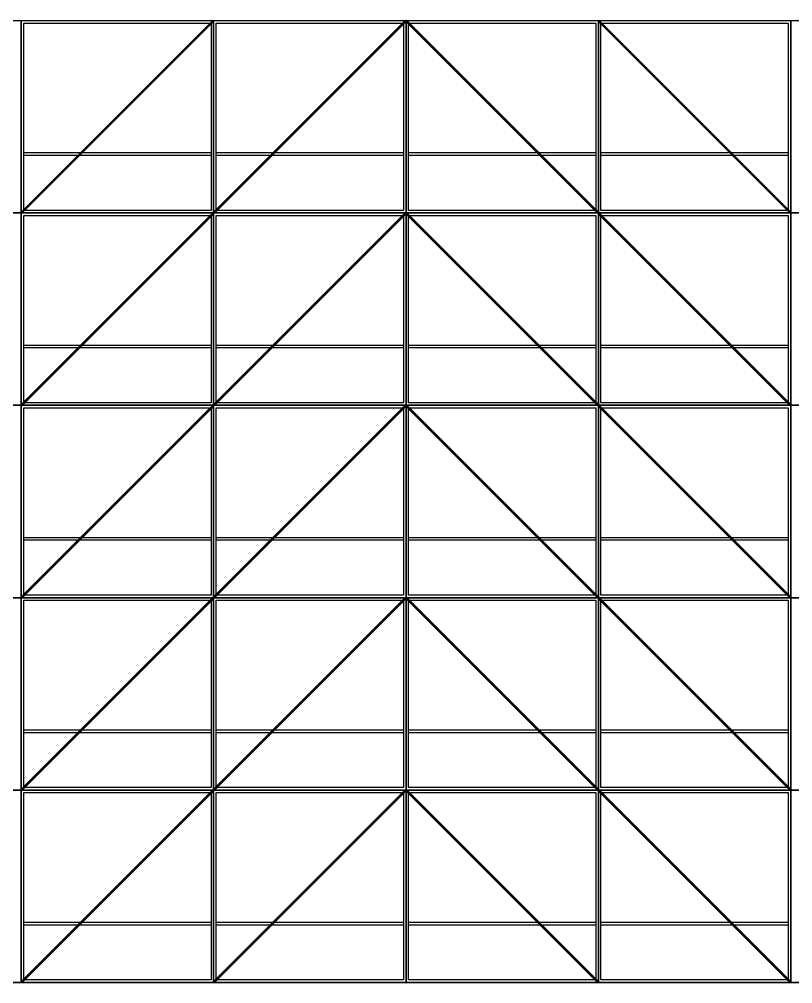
# Model space of a CAD drawing. Header units: metres. Extents: x -300 to 4827, y -95 to 2390.
# Drawn here: x 2872 to 3475, y 39 to 791 of the extents above; entities that cross this region are included whole.
import ezdxf

# ---------------------------------------------------------------- set-up
doc = ezdxf.new("R2010")
doc.units = ezdxf.units.M
for name, color, linetype in [('base_line', 7, 'CONTINUOUS'), ('diagonal_braces', 5, 'CONTINUOUS'), ('rect_polygon', 7, 'CONTINUOUS'), ('rung', 7, 'CONTINUOUS')]:
    doc.layers.add(name, color=color, linetype=linetype)

msp = doc.modelspace()

# ---------------------------------------------------------------- linework, layer by layer
at = {"layer": 'base_line'}
msp.add_line((2573.4, 40), (3773.4, 40), dxfattribs=at)
at = {"layer": 'diagonal_braces'}
for points in [[(2873.4, 640, 2, 2, 0), (3023.4, 790, 2, 2, 0)], [(2873.4, 640, 2, 2, 0), (3023.4, 790, 2, 2, 0)], [(2873.4, 640, 2, 2, 0), (3023.4, 790, 2, 2, 0)], [(2873.4, 640, 2, 2, 0), (3023.4, 790, 2, 2, 0)], [(2873.4, 640, 2, 2, 0), (3023.4, 790, 2, 2, 0)], [(2873.4, 640, 2, 2, 0), (3023.4, 790, 2, 2, 0)], [(2873.4, 640, 2, 2, 0), (3023.4, 790, 2, 2, 0)], [(3023.4, 640, 2, 2, 0), (3173.4, 790, 2, 2, 0)], [(3023.4, 640, 2, 2, 0), (3173.4, 790, 2, 2, 0)], [(3023.4, 640, 2, 2, 0), (3173.4, 790, 2, 2, 0)], [(3023.4, 640, 2, 2, 0), (3173.4, 790, 2, 2, 0)], [(3023.4, 640, 2, 2, 0), (3173.4, 790, 2, 2, 0)], [(3023.4, 640, 2, 2, 0), (3173.4, 790, 2, 2, 0)], [(3023.4, 640, 2, 2, 0), (3173.4, 790, 2, 2, 0)], [(3173.4, 790, 2, 2, 0), (3323.4, 640, 2, 2, 0)], [(3173.4, 790, 2, 2, 0), (3323.4, 640, 2, 2, 0)], [(3173.4, 790, 2, 2, 0), (3323.4, 640, 2, 2, 0)], [(3173.4, 790, 2, 2, 0), (3323.4, 640, 2, 2, 0)], [(3173.4, 790, 2, 2, 0), (3323.4, 640, 2, 2, 0)], [(3173.4, 790, 2, 2, 0), (3323.4, 640, 2, 2, 0)], [(3173.4, 790, 2, 2, 0), (3323.4, 640, 2, 2, 0)], [(3323.4, 790, 2, 2, 0), (3473.4, 640, 2, 2, 0)], [(3323.4, 790, 2, 2, 0), (3473.4, 640, 2, 2, 0)], [(3323.4, 790, 2, 2, 0), (3473.4, 640, 2, 2, 0)], [(3323.4, 790, 2, 2, 0), (3473.4, 640, 2, 2, 0)], [(3323.4, 790, 2, 2, 0), (3473.4, 640, 2, 2, 0)], [(3323.4, 790, 2, 2, 0), (3473.4, 640, 2, 2, 0)], [(3323.4, 790, 2, 2, 0), (3473.4, 640, 2, 2, 0)], [(2873.4, 490, 2, 2, 0), (3023.4, 640, 2, 2, 0)], [(2873.4, 490, 2, 2, 0), (3023.4, 640, 2, 2, 0)], [(2873.4, 490, 2, 2, 0), (3023.4, 640, 2, 2, 0)], [(2873.4, 490, 2, 2, 0), (3023.4, 640, 2, 2, 0)], [(2873.4, 490, 2, 2, 0), (3023.4, 640, 2, 2, 0)], [(2873.4, 490, 2, 2, 0), (3023.4, 640, 2, 2, 0)], [(2873.4, 490, 2, 2, 0), (3023.4, 640, 2, 2, 0)], [(3023.4, 490, 2, 2, 0), (3173.4, 640, 2, 2, 0)], [(3023.4, 490, 2, 2, 0), (3173.4, 640, 2, 2, 0)], [(3023.4, 490, 2, 2, 0), (3173.4, 640, 2, 2, 0)], [(3023.4, 490, 2, 2, 0), (3173.4, 640, 2, 2, 0)], [(3023.4, 490, 2, 2, 0), (3173.4, 640, 2, 2, 0)], [(3023.4, 490, 2, 2, 0), (3173.4, 640, 2, 2, 0)], [(3023.4, 490, 2, 2, 0), (3173.4, 640, 2, 2, 0)], [(3173.4, 640, 2, 2, 0), (3323.4, 490, 2, 2, 0)], [(3173.4, 640, 2, 2, 0), (3323.4, 490, 2, 2, 0)], [(3173.4, 640, 2, 2, 0), (3323.4, 490, 2, 2, 0)], [(3173.4, 640, 2, 2, 0), (3323.4, 490, 2, 2, 0)], [(3173.4, 640, 2, 2, 0), (3323.4, 490, 2, 2, 0)], [(3173.4, 640, 2, 2, 0), (3323.4, 490, 2, 2, 0)], [(3173.4, 640, 2, 2, 0), (3323.4, 490, 2, 2, 0)], [(3323.4, 640, 2, 2, 0), (3473.4, 490, 2, 2, 0)], [(3323.4, 640, 2, 2, 0), (3473.4, 490, 2, 2, 0)], [(3323.4, 640, 2, 2, 0), (3473.4, 490, 2, 2, 0)], [(3323.4, 640, 2, 2, 0), (3473.4, 490, 2, 2, 0)], [(3323.4, 640, 2, 2, 0), (3473.4, 490, 2, 2, 0)], [(3323.4, 640, 2, 2, 0), (3473.4, 490, 2, 2, 0)], [(3323.4, 640, 2, 2, 0), (3473.4, 490, 2, 2, 0)], [(2873.4, 340, 2, 2, 0), (3023.4, 490, 2, 2, 0)], [(2873.4, 340, 2, 2, 0), (3023.4, 490, 2, 2, 0)], [(2873.4, 340, 2, 2, 0), (3023.4, 490, 2, 2, 0)], [(2873.4, 340, 2, 2, 0), (3023.4, 490, 2, 2, 0)], [(2873.4, 340, 2, 2, 0), (3023.4, 490, 2, 2, 0)], [(2873.4, 340, 2, 2, 0), (3023.4, 490, 2, 2, 0)], [(2873.4, 340, 2, 2, 0), (3023.4, 490, 2, 2, 0)], [(3023.4, 340, 2, 2, 0), (3173.4, 490, 2, 2, 0)], [(3023.4, 340, 2, 2, 0), (3173.4, 490, 2, 2, 0)], [(3023.4, 340, 2, 2, 0), (3173.4, 490, 2, 2, 0)], [(3023.4, 340, 2, 2, 0), (3173.4, 490, 2, 2, 0)], [(3023.4, 340, 2, 2, 0), (3173.4, 490, 2, 2, 0)], [(3023.4, 340, 2, 2, 0), (3173.4, 490, 2, 2, 0)], [(3023.4, 340, 2, 2, 0), (3173.4, 490, 2, 2, 0)], [(3173.4, 490, 2, 2, 0), (3323.4, 340, 2, 2, 0)], [(3173.4, 490, 2, 2, 0), (3323.4, 340, 2, 2, 0)], [(3173.4, 490, 2, 2, 0), (3323.4, 340, 2, 2, 0)], [(3173.4, 490, 2, 2, 0), (3323.4, 340, 2, 2, 0)], [(3173.4, 490, 2, 2, 0), (3323.4, 340, 2, 2, 0)], [(3173.4, 490, 2, 2, 0), (3323.4, 340, 2, 2, 0)], [(3173.4, 490, 2, 2, 0), (3323.4, 340, 2, 2, 0)], [(3323.4, 490, 2, 2, 0), (3473.4, 340, 2, 2, 0)], [(3323.4, 490, 2, 2, 0), (3473.4, 340, 2, 2, 0)], [(3323.4, 490, 2, 2, 0), (3473.4, 340, 2, 2, 0)], [(3323.4, 490, 2, 2, 0), (3473.4, 340, 2, 2, 0)], [(3323.4, 490, 2, 2, 0), (3473.4, 340, 2, 2, 0)], [(3323.4, 490, 2, 2, 0), (3473.4, 340, 2, 2, 0)], [(3323.4, 490, 2, 2, 0), (3473.4, 340, 2, 2, 0)], [(2873.4, 190, 2, 2, 0), (3023.4, 340, 2, 2, 0)], [(2873.4, 190, 2, 2, 0), (3023.4, 340, 2, 2, 0)], [(2873.4, 190, 2, 2, 0), (3023.4, 340, 2, 2, 0)], [(2873.4, 190, 2, 2, 0), (3023.4, 340, 2, 2, 0)], [(2873.4, 190, 2, 2, 0), (3023.4, 340, 2, 2, 0)], [(2873.4, 190, 2, 2, 0), (3023.4, 340, 2, 2, 0)], [(2873.4, 190, 2, 2, 0), (3023.4, 340, 2, 2, 0)], [(3023.4, 190, 2, 2, 0), (3173.4, 340, 2, 2, 0)], [(3023.4, 190, 2, 2, 0), (3173.4, 340, 2, 2, 0)], [(3023.4, 190, 2, 2, 0), (3173.4, 340, 2, 2, 0)], [(3023.4, 190, 2, 2, 0), (3173.4, 340, 2, 2, 0)], [(3023.4, 190, 2, 2, 0), (3173.4, 340, 2, 2, 0)], [(3023.4, 190, 2, 2, 0), (3173.4, 340, 2, 2, 0)], [(3023.4, 190, 2, 2, 0), (3173.4, 340, 2, 2, 0)], [(3173.4, 340, 2, 2, 0), (3323.4, 190, 2, 2, 0)], [(3173.4, 340, 2, 2, 0), (3323.4, 190, 2, 2, 0)], [(3173.4, 340, 2, 2, 0), (3323.4, 190, 2, 2, 0)], [(3173.4, 340, 2, 2, 0), (3323.4, 190, 2, 2, 0)], [(3173.4, 340, 2, 2, 0), (3323.4, 190, 2, 2, 0)], [(3173.4, 340, 2, 2, 0), (3323.4, 190, 2, 2, 0)], [(3173.4, 340, 2, 2, 0), (3323.4, 190, 2, 2, 0)], [(3323.4, 340, 2, 2, 0), (3473.4, 190, 2, 2, 0)], [(3323.4, 340, 2, 2, 0), (3473.4, 190, 2, 2, 0)], [(3323.4, 340, 2, 2, 0), (3473.4, 190, 2, 2, 0)], [(3323.4, 340, 2, 2, 0), (3473.4, 190, 2, 2, 0)], [(3323.4, 340, 2, 2, 0), (3473.4, 190, 2, 2, 0)], [(3323.4, 340, 2, 2, 0), (3473.4, 190, 2, 2, 0)], [(3323.4, 340, 2, 2, 0), (3473.4, 190, 2, 2, 0)], [(2873.4, 40, 2, 2, 0), (3023.4, 190, 2, 2, 0)], [(2873.4, 40, 2, 2, 0), (3023.4, 190, 2, 2, 0)], [(2873.4, 40, 2, 2, 0), (3023.4, 190, 2, 2, 0)], [(2873.4, 40, 2, 2, 0), (3023.4, 190, 2, 2, 0)], [(2873.4, 40, 2, 2, 0), (3023.4, 190, 2, 2, 0)], [(2873.4, 40, 2, 2, 0), (3023.4, 190, 2, 2, 0)], [(2873.4, 40, 2, 2, 0), (3023.4, 190, 2, 2, 0)], [(3023.4, 40, 2, 2, 0), (3173.4, 190, 2, 2, 0)], [(3023.4, 40, 2, 2, 0), (3173.4, 190, 2, 2, 0)], [(3023.4, 40, 2, 2, 0), (3173.4, 190, 2, 2, 0)], [(3023.4, 40, 2, 2, 0), (3173.4, 190, 2, 2, 0)], [(3023.4, 40, 2, 2, 0), (3173.4, 190, 2, 2, 0)], [(3023.4, 40, 2, 2, 0), (3173.4, 190, 2, 2, 0)], [(3023.4, 40, 2, 2, 0), (3173.4, 190, 2, 2, 0)], [(3173.4, 190, 2, 2, 0), (3323.4, 40, 2, 2, 0)], [(3173.4, 190, 2, 2, 0), (3323.4, 40, 2, 2, 0)], [(3173.4, 190, 2, 2, 0), (3323.4, 40, 2, 2, 0)], [(3173.4, 190, 2, 2, 0), (3323.4, 40, 2, 2, 0)], [(3173.4, 190, 2, 2, 0), (3323.4, 40, 2, 2, 0)], [(3173.4, 190, 2, 2, 0), (3323.4, 40, 2, 2, 0)], [(3173.4, 190, 2, 2, 0), (3323.4, 40, 2, 2, 0)], [(3323.4, 190, 2, 2, 0), (3473.4, 40, 2, 2, 0)], [(3323.4, 190, 2, 2, 0), (3473.4, 40, 2, 2, 0)], [(3323.4, 190, 2, 2, 0), (3473.4, 40, 2, 2, 0)], [(3323.4, 190, 2, 2, 0), (3473.4, 40, 2, 2, 0)], [(3323.4, 190, 2, 2, 0), (3473.4, 40, 2, 2, 0)], [(3323.4, 190, 2, 2, 0), (3473.4, 40, 2, 2, 0)], [(3323.4, 190, 2, 2, 0), (3473.4, 40, 2, 2, 0)]]:
    msp.add_lwpolyline(points, format="xyseb", dxfattribs=at)
at = {"layer": 'rect_polygon'}
for points in [[(2723.4, 640), (2723.4, 790), (2873.4, 790), (2873.4, 640)], [(2723.4, 640), (2723.4, 790), (2873.4, 790), (2873.4, 640)], [(2723.4, 640), (2723.4, 790), (2873.4, 790), (2873.4, 640)], [(2723.4, 640), (2723.4, 790), (2873.4, 790), (2873.4, 640)], [(2723.4, 640), (2723.4, 790), (2873.4, 790), (2873.4, 640)], [(2723.4, 640), (2723.4, 790), (2873.4, 790), (2873.4, 640)], [(2723.4, 640), (2723.4, 790), (2873.4, 790), (2873.4, 640)], [(2873.4, 640), (2873.4, 790), (3023.4, 790), (3023.4, 640)], [(2873.4, 640), (2873.4, 790), (3023.4, 790), (3023.4, 640)], [(2873.4, 640), (2873.4, 790), (3023.4, 790), (3023.4, 640)], [(2873.4, 640), (2873.4, 790), (3023.4, 790), (3023.4, 640)], [(2873.4, 640), (2873.4, 790), (3023.4, 790), (3023.4, 640)], [(2873.4, 640), (2873.4, 790), (3023.4, 790), (3023.4, 640)], [(2873.4, 640), (2873.4, 790), (3023.4, 790), (3023.4, 640)], [(3023.4, 640), (3023.4, 790), (3173.4, 790), (3173.4, 640)], [(3023.4, 640), (3023.4, 790), (3173.4, 790), (3173.4, 640)], [(3023.4, 640), (3023.4, 790), (3173.4, 790), (3173.4, 640)], [(3023.4, 640), (3023.4, 790), (3173.4, 790), (3173.4, 640)], [(3023.4, 640), (3023.4, 790), (3173.4, 790), (3173.4, 640)], [(3023.4, 640), (3023.4, 790), (3173.4, 790), (3173.4, 640)], [(3023.4, 640), (3023.4, 790), (3173.4, 790), (3173.4, 640)], [(3173.4, 640), (3173.4, 790), (3323.4, 790), (3323.4, 640)], [(3173.4, 640), (3173.4, 790), (3323.4, 790), (3323.4, 640)], [(3173.4, 640), (3173.4, 790), (3323.4, 790), (3323.4, 640)], [(3173.4, 640), (3173.4, 790), (3323.4, 790), (3323.4, 640)], [(3173.4, 640), (3173.4, 790), (3323.4, 790), (3323.4, 640)], [(3173.4, 640), (3173.4, 790), (3323.4, 790), (3323.4, 640)], [(3173.4, 640), (3173.4, 790), (3323.4, 790), (3323.4, 640)], [(3323.4, 640), (3323.4, 790), (3473.4, 790), (3473.4, 640)], [(3323.4, 640), (3323.4, 790), (3473.4, 790), (3473.4, 640)], [(3323.4, 640), (3323.4, 790), (3473.4, 790), (3473.4, 640)], [(3323.4, 640), (3323.4, 790), (3473.4, 790), (3473.4, 640)], [(3323.4, 640), (3323.4, 790), (3473.4, 790), (3473.4, 640)], [(3323.4, 640), (3323.4, 790), (3473.4, 790), (3473.4, 640)], [(3323.4, 640), (3323.4, 790), (3473.4, 790), (3473.4, 640)], [(3473.4, 640), (3473.4, 790), (3623.4, 790), (3623.4, 640)], [(3473.4, 640), (3473.4, 790), (3623.4, 790), (3623.4, 640)], [(3473.4, 640), (3473.4, 790), (3623.4, 790), (3623.4, 640)], [(3473.4, 640), (3473.4, 790), (3623.4, 790), (3623.4, 640)], [(3473.4, 640), (3473.4, 790), (3623.4, 790), (3623.4, 640)], [(3473.4, 640), (3473.4, 790), (3623.4, 790), (3623.4, 640)], [(3473.4, 640), (3473.4, 790), (3623.4, 790), (3623.4, 640)], [(2875.4, 642), (2875.4, 788), (3021.4, 788), (3021.4, 642)], [(2875.4, 642), (2875.4, 788), (3021.4, 788), (3021.4, 642)], [(2875.4, 642), (2875.4, 788), (3021.4, 788), (3021.4, 642)], [(2875.4, 642), (2875.4, 788), (3021.4, 788), (3021.4, 642)], [(2875.4, 642), (2875.4, 788), (3021.4, 788), (3021.4, 642)], [(2875.4, 642), (2875.4, 788), (3021.4, 788), (3021.4, 642)], [(2875.4, 642), (2875.4, 788), (3021.4, 788), (3021.4, 642)], [(3025.4, 642), (3025.4, 788), (3171.4, 788), (3171.4, 642)], [(3025.4, 642), (3025.4, 788), (3171.4, 788), (3171.4, 642)], [(3025.4, 642), (3025.4, 788), (3171.4, 788), (3171.4, 642)], [(3025.4, 642), (3025.4, 788), (3171.4, 788), (3171.4, 642)], [(3025.4, 642), (3025.4, 788), (3171.4, 788), (3171.4, 642)], [(3025.4, 642), (3025.4, 788), (3171.4, 788), (3171.4, 642)], [(3025.4, 642), (3025.4, 788), (3171.4, 788), (3171.4, 642)], [(3175.4, 642), (3175.4, 788), (3321.4, 788), (3321.4, 642)], [(3175.4, 642), (3175.4, 788), (3321.4, 788), (3321.4, 642)], [(3175.4, 642), (3175.4, 788), (3321.4, 788), (3321.4, 642)], [(3175.4, 642), (3175.4, 788), (3321.4, 788), (3321.4, 642)], [(3175.4, 642), (3175.4, 788), (3321.4, 788), (3321.4, 642)], [(3175.4, 642), (3175.4, 788), (3321.4, 788), (3321.4, 642)], [(3175.4, 642), (3175.4, 788), (3321.4, 788), (3321.4, 642)], [(3325.4, 642), (3325.4, 788), (3471.4, 788), (3471.4, 642)], [(3325.4, 642), (3325.4, 788), (3471.4, 788), (3471.4, 642)], [(3325.4, 642), (3325.4, 788), (3471.4, 788), (3471.4, 642)], [(3325.4, 642), (3325.4, 788), (3471.4, 788), (3471.4, 642)], [(3325.4, 642), (3325.4, 788), (3471.4, 788), (3471.4, 642)], [(3325.4, 642), (3325.4, 788), (3471.4, 788), (3471.4, 642)], [(3325.4, 642), (3325.4, 788), (3471.4, 788), (3471.4, 642)], [(2723.4, 490), (2723.4, 640), (2873.4, 640), (2873.4, 490)], [(2723.4, 490), (2723.4, 640), (2873.4, 640), (2873.4, 490)], [(2723.4, 490), (2723.4, 640), (2873.4, 640), (2873.4, 490)], [(2723.4, 490), (2723.4, 640), (2873.4, 640), (2873.4, 490)], [(2723.4, 490), (2723.4, 640), (2873.4, 640), (2873.4, 490)], [(2723.4, 490), (2723.4, 640), (2873.4, 640), (2873.4, 490)], [(2723.4, 490), (2723.4, 640), (2873.4, 640), (2873.4, 490)], [(2873.4, 490), (2873.4, 640), (3023.4, 640), (3023.4, 490)], [(2873.4, 490), (2873.4, 640), (3023.4, 640), (3023.4, 490)], [(2873.4, 490), (2873.4, 640), (3023.4, 640), (3023.4, 490)], [(2873.4, 490), (2873.4, 640), (3023.4, 640), (3023.4, 490)], [(2873.4, 490), (2873.4, 640), (3023.4, 640), (3023.4, 490)], [(2873.4, 490), (2873.4, 640), (3023.4, 640), (3023.4, 490)], [(2873.4, 490), (2873.4, 640), (3023.4, 640), (3023.4, 490)], [(3023.4, 490), (3023.4, 640), (3173.4, 640), (3173.4, 490)], [(3023.4, 490), (3023.4, 640), (3173.4, 640), (3173.4, 490)], [(3023.4, 490), (3023.4, 640), (3173.4, 640), (3173.4, 490)], [(3023.4, 490), (3023.4, 640), (3173.4, 640), (3173.4, 490)], [(3023.4, 490), (3023.4, 640), (3173.4, 640), (3173.4, 490)], [(3023.4, 490), (3023.4, 640), (3173.4, 640), (3173.4, 490)], [(3023.4, 490), (3023.4, 640), (3173.4, 640), (3173.4, 490)], [(3173.4, 490), (3173.4, 640), (3323.4, 640), (3323.4, 490)], [(3173.4, 490), (3173.4, 640), (3323.4, 640), (3323.4, 490)], [(3173.4, 490), (3173.4, 640), (3323.4, 640), (3323.4, 490)], [(3173.4, 490), (3173.4, 640), (3323.4, 640), (3323.4, 490)], [(3173.4, 490), (3173.4, 640), (3323.4, 640), (3323.4, 490)], [(3173.4, 490), (3173.4, 640), (3323.4, 640), (3323.4, 490)], [(3173.4, 490), (3173.4, 640), (3323.4, 640), (3323.4, 490)], [(3323.4, 490), (3323.4, 640), (3473.4, 640), (3473.4, 490)], [(3323.4, 490), (3323.4, 640), (3473.4, 640), (3473.4, 490)], [(3323.4, 490), (3323.4, 640), (3473.4, 640), (3473.4, 490)], [(3323.4, 490), (3323.4, 640), (3473.4, 640), (3473.4, 490)], [(3323.4, 490), (3323.4, 640), (3473.4, 640), (3473.4, 490)], [(3323.4, 490), (3323.4, 640), (3473.4, 640), (3473.4, 490)], [(3323.4, 490), (3323.4, 640), (3473.4, 640), (3473.4, 490)], [(3473.4, 490), (3473.4, 640), (3623.4, 640), (3623.4, 490)], [(3473.4, 490), (3473.4, 640), (3623.4, 640), (3623.4, 490)], [(3473.4, 490), (3473.4, 640), (3623.4, 640), (3623.4, 490)], [(3473.4, 490), (3473.4, 640), (3623.4, 640), (3623.4, 490)], [(3473.4, 490), (3473.4, 640), (3623.4, 640), (3623.4, 490)], [(3473.4, 490), (3473.4, 640), (3623.4, 640), (3623.4, 490)], [(3473.4, 490), (3473.4, 640), (3623.4, 640), (3623.4, 490)], [(2875.4, 492), (2875.4, 638), (3021.4, 638), (3021.4, 492)], [(2875.4, 492), (2875.4, 638), (3021.4, 638), (3021.4, 492)], [(2875.4, 492), (2875.4, 638), (3021.4, 638), (3021.4, 492)], [(2875.4, 492), (2875.4, 638), (3021.4, 638), (3021.4, 492)], [(2875.4, 492), (2875.4, 638), (3021.4, 638), (3021.4, 492)], [(2875.4, 492), (2875.4, 638), (3021.4, 638), (3021.4, 492)], [(2875.4, 492), (2875.4, 638), (3021.4, 638), (3021.4, 492)], [(3025.4, 492), (3025.4, 638), (3171.4, 638), (3171.4, 492)], [(3025.4, 492), (3025.4, 638), (3171.4, 638), (3171.4, 492)], [(3025.4, 492), (3025.4, 638), (3171.4, 638), (3171.4, 492)], [(3025.4, 492), (3025.4, 638), (3171.4, 638), (3171.4, 492)], [(3025.4, 492), (3025.4, 638), (3171.4, 638), (3171.4, 492)], [(3025.4, 492), (3025.4, 638), (3171.4, 638), (3171.4, 492)], [(3025.4, 492), (3025.4, 638), (3171.4, 638), (3171.4, 492)], [(3175.4, 492), (3175.4, 638), (3321.4, 638), (3321.4, 492)], [(3175.4, 492), (3175.4, 638), (3321.4, 638), (3321.4, 492)], [(3175.4, 492), (3175.4, 638), (3321.4, 638), (3321.4, 492)], [(3175.4, 492), (3175.4, 638), (3321.4, 638), (3321.4, 492)], [(3175.4, 492), (3175.4, 638), (3321.4, 638), (3321.4, 492)], [(3175.4, 492), (3175.4, 638), (3321.4, 638), (3321.4, 492)], [(3175.4, 492), (3175.4, 638), (3321.4, 638), (3321.4, 492)], [(3325.4, 492), (3325.4, 638), (3471.4, 638), (3471.4, 492)], [(3325.4, 492), (3325.4, 638), (3471.4, 638), (3471.4, 492)], [(3325.4, 492), (3325.4, 638), (3471.4, 638), (3471.4, 492)], [(3325.4, 492), (3325.4, 638), (3471.4, 638), (3471.4, 492)], [(3325.4, 492), (3325.4, 638), (3471.4, 638), (3471.4, 492)], [(3325.4, 492), (3325.4, 638), (3471.4, 638), (3471.4, 492)], [(3325.4, 492), (3325.4, 638), (3471.4, 638), (3471.4, 492)], [(2723.4, 340), (2723.4, 490), (2873.4, 490), (2873.4, 340)], [(2723.4, 340), (2723.4, 490), (2873.4, 490), (2873.4, 340)], [(2723.4, 340), (2723.4, 490), (2873.4, 490), (2873.4, 340)], [(2723.4, 340), (2723.4, 490), (2873.4, 490), (2873.4, 340)], [(2723.4, 340), (2723.4, 490), (2873.4, 490), (2873.4, 340)], [(2723.4, 340), (2723.4, 490), (2873.4, 490), (2873.4, 340)], [(2723.4, 340), (2723.4, 490), (2873.4, 490), (2873.4, 340)], [(2873.4, 340), (2873.4, 490), (3023.4, 490), (3023.4, 340)], [(2873.4, 340), (2873.4, 490), (3023.4, 490), (3023.4, 340)], [(2873.4, 340), (2873.4, 490), (3023.4, 490), (3023.4, 340)], [(2873.4, 340), (2873.4, 490), (3023.4, 490), (3023.4, 340)], [(2873.4, 340), (2873.4, 490), (3023.4, 490), (3023.4, 340)], [(2873.4, 340), (2873.4, 490), (3023.4, 490), (3023.4, 340)], [(2873.4, 340), (2873.4, 490), (3023.4, 490), (3023.4, 340)], [(3023.4, 340), (3023.4, 490), (3173.4, 490), (3173.4, 340)], [(3023.4, 340), (3023.4, 490), (3173.4, 490), (3173.4, 340)], [(3023.4, 340), (3023.4, 490), (3173.4, 490), (3173.4, 340)], [(3023.4, 340), (3023.4, 490), (3173.4, 490), (3173.4, 340)], [(3023.4, 340), (3023.4, 490), (3173.4, 490), (3173.4, 340)], [(3023.4, 340), (3023.4, 490), (3173.4, 490), (3173.4, 340)], [(3023.4, 340), (3023.4, 490), (3173.4, 490), (3173.4, 340)], [(3173.4, 340), (3173.4, 490), (3323.4, 490), (3323.4, 340)], [(3173.4, 340), (3173.4, 490), (3323.4, 490), (3323.4, 340)], [(3173.4, 340), (3173.4, 490), (3323.4, 490), (3323.4, 340)], [(3173.4, 340), (3173.4, 490), (3323.4, 490), (3323.4, 340)], [(3173.4, 340), (3173.4, 490), (3323.4, 490), (3323.4, 340)], [(3173.4, 340), (3173.4, 490), (3323.4, 490), (3323.4, 340)], [(3173.4, 340), (3173.4, 490), (3323.4, 490), (3323.4, 340)], [(3323.4, 340), (3323.4, 490), (3473.4, 490), (3473.4, 340)], [(3323.4, 340), (3323.4, 490), (3473.4, 490), (3473.4, 340)], [(3323.4, 340), (3323.4, 490), (3473.4, 490), (3473.4, 340)], [(3323.4, 340), (3323.4, 490), (3473.4, 490), (3473.4, 340)], [(3323.4, 340), (3323.4, 490), (3473.4, 490), (3473.4, 340)], [(3323.4, 340), (3323.4, 490), (3473.4, 490), (3473.4, 340)], [(3323.4, 340), (3323.4, 490), (3473.4, 490), (3473.4, 340)], [(3473.4, 340), (3473.4, 490), (3623.4, 490), (3623.4, 340)], [(3473.4, 340), (3473.4, 490), (3623.4, 490), (3623.4, 340)], [(3473.4, 340), (3473.4, 490), (3623.4, 490), (3623.4, 340)], [(3473.4, 340), (3473.4, 490), (3623.4, 490), (3623.4, 340)], [(3473.4, 340), (3473.4, 490), (3623.4, 490), (3623.4, 340)], [(3473.4, 340), (3473.4, 490), (3623.4, 490), (3623.4, 340)], [(3473.4, 340), (3473.4, 490), (3623.4, 490), (3623.4, 340)], [(2875.4, 342), (2875.4, 488), (3021.4, 488), (3021.4, 342)], [(2875.4, 342), (2875.4, 488), (3021.4, 488), (3021.4, 342)], [(2875.4, 342), (2875.4, 488), (3021.4, 488), (3021.4, 342)], [(2875.4, 342), (2875.4, 488), (3021.4, 488), (3021.4, 342)], [(2875.4, 342), (2875.4, 488), (3021.4, 488), (3021.4, 342)], [(2875.4, 342), (2875.4, 488), (3021.4, 488), (3021.4, 342)], [(2875.4, 342), (2875.4, 488), (3021.4, 488), (3021.4, 342)], [(3025.4, 342), (3025.4, 488), (3171.4, 488), (3171.4, 342)], [(3025.4, 342), (3025.4, 488), (3171.4, 488), (3171.4, 342)], [(3025.4, 342), (3025.4, 488), (3171.4, 488), (3171.4, 342)], [(3025.4, 342), (3025.4, 488), (3171.4, 488), (3171.4, 342)], [(3025.4, 342), (3025.4, 488), (3171.4, 488), (3171.4, 342)], [(3025.4, 342), (3025.4, 488), (3171.4, 488), (3171.4, 342)], [(3025.4, 342), (3025.4, 488), (3171.4, 488), (3171.4, 342)], [(3175.4, 342), (3175.4, 488), (3321.4, 488), (3321.4, 342)], [(3175.4, 342), (3175.4, 488), (3321.4, 488), (3321.4, 342)], [(3175.4, 342), (3175.4, 488), (3321.4, 488), (3321.4, 342)], [(3175.4, 342), (3175.4, 488), (3321.4, 488), (3321.4, 342)], [(3175.4, 342), (3175.4, 488), (3321.4, 488), (3321.4, 342)], [(3175.4, 342), (3175.4, 488), (3321.4, 488), (3321.4, 342)], [(3175.4, 342), (3175.4, 488), (3321.4, 488), (3321.4, 342)], [(3325.4, 342), (3325.4, 488), (3471.4, 488), (3471.4, 342)], [(3325.4, 342), (3325.4, 488), (3471.4, 488), (3471.4, 342)], [(3325.4, 342), (3325.4, 488), (3471.4, 488), (3471.4, 342)], [(3325.4, 342), (3325.4, 488), (3471.4, 488), (3471.4, 342)], [(3325.4, 342), (3325.4, 488), (3471.4, 488), (3471.4, 342)], [(3325.4, 342), (3325.4, 488), (3471.4, 488), (3471.4, 342)], [(3325.4, 342), (3325.4, 488), (3471.4, 488), (3471.4, 342)], [(2723.4, 190), (2723.4, 340), (2873.4, 340), (2873.4, 190)], [(2723.4, 190), (2723.4, 340), (2873.4, 340), (2873.4, 190)], [(2723.4, 190), (2723.4, 340), (2873.4, 340), (2873.4, 190)], [(2723.4, 190), (2723.4, 340), (2873.4, 340), (2873.4, 190)], [(2723.4, 190), (2723.4, 340), (2873.4, 340), (2873.4, 190)], [(2723.4, 190), (2723.4, 340), (2873.4, 340), (2873.4, 190)], [(2723.4, 190), (2723.4, 340), (2873.4, 340), (2873.4, 190)], [(2873.4, 190), (2873.4, 340), (3023.4, 340), (3023.4, 190)], [(2873.4, 190), (2873.4, 340), (3023.4, 340), (3023.4, 190)], [(2873.4, 190), (2873.4, 340), (3023.4, 340), (3023.4, 190)], [(2873.4, 190), (2873.4, 340), (3023.4, 340), (3023.4, 190)], [(2873.4, 190), (2873.4, 340), (3023.4, 340), (3023.4, 190)], [(2873.4, 190), (2873.4, 340), (3023.4, 340), (3023.4, 190)], [(2873.4, 190), (2873.4, 340), (3023.4, 340), (3023.4, 190)], [(3023.4, 190), (3023.4, 340), (3173.4, 340), (3173.4, 190)], [(3023.4, 190), (3023.4, 340), (3173.4, 340), (3173.4, 190)], [(3023.4, 190), (3023.4, 340), (3173.4, 340), (3173.4, 190)], [(3023.4, 190), (3023.4, 340), (3173.4, 340), (3173.4, 190)], [(3023.4, 190), (3023.4, 340), (3173.4, 340), (3173.4, 190)], [(3023.4, 190), (3023.4, 340), (3173.4, 340), (3173.4, 190)], [(3023.4, 190), (3023.4, 340), (3173.4, 340), (3173.4, 190)], [(3173.4, 190), (3173.4, 340), (3323.4, 340), (3323.4, 190)], [(3173.4, 190), (3173.4, 340), (3323.4, 340), (3323.4, 190)], [(3173.4, 190), (3173.4, 340), (3323.4, 340), (3323.4, 190)], [(3173.4, 190), (3173.4, 340), (3323.4, 340), (3323.4, 190)], [(3173.4, 190), (3173.4, 340), (3323.4, 340), (3323.4, 190)], [(3173.4, 190), (3173.4, 340), (3323.4, 340), (3323.4, 190)], [(3173.4, 190), (3173.4, 340), (3323.4, 340), (3323.4, 190)], [(3323.4, 190), (3323.4, 340), (3473.4, 340), (3473.4, 190)], [(3323.4, 190), (3323.4, 340), (3473.4, 340), (3473.4, 190)], [(3323.4, 190), (3323.4, 340), (3473.4, 340), (3473.4, 190)], [(3323.4, 190), (3323.4, 340), (3473.4, 340), (3473.4, 190)], [(3323.4, 190), (3323.4, 340), (3473.4, 340), (3473.4, 190)], [(3323.4, 190), (3323.4, 340), (3473.4, 340), (3473.4, 190)], [(3323.4, 190), (3323.4, 340), (3473.4, 340), (3473.4, 190)], [(3473.4, 190), (3473.4, 340), (3623.4, 340), (3623.4, 190)], [(3473.4, 190), (3473.4, 340), (3623.4, 340), (3623.4, 190)], [(3473.4, 190), (3473.4, 340), (3623.4, 340), (3623.4, 190)], [(3473.4, 190), (3473.4, 340), (3623.4, 340), (3623.4, 190)], [(3473.4, 190), (3473.4, 340), (3623.4, 340), (3623.4, 190)], [(3473.4, 190), (3473.4, 340), (3623.4, 340), (3623.4, 190)], [(3473.4, 190), (3473.4, 340), (3623.4, 340), (3623.4, 190)], [(2875.4, 192), (2875.4, 338), (3021.4, 338), (3021.4, 192)], [(2875.4, 192), (2875.4, 338), (3021.4, 338), (3021.4, 192)], [(2875.4, 192), (2875.4, 338), (3021.4, 338), (3021.4, 192)], [(2875.4, 192), (2875.4, 338), (3021.4, 338), (3021.4, 192)], [(2875.4, 192), (2875.4, 338), (3021.4, 338), (3021.4, 192)], [(2875.4, 192), (2875.4, 338), (3021.4, 338), (3021.4, 192)], [(2875.4, 192), (2875.4, 338), (3021.4, 338), (3021.4, 192)], [(3025.4, 192), (3025.4, 338), (3171.4, 338), (3171.4, 192)], [(3025.4, 192), (3025.4, 338), (3171.4, 338), (3171.4, 192)], [(3025.4, 192), (3025.4, 338), (3171.4, 338), (3171.4, 192)], [(3025.4, 192), (3025.4, 338), (3171.4, 338), (3171.4, 192)], [(3025.4, 192), (3025.4, 338), (3171.4, 338), (3171.4, 192)], [(3025.4, 192), (3025.4, 338), (3171.4, 338), (3171.4, 192)], [(3025.4, 192), (3025.4, 338), (3171.4, 338), (3171.4, 192)], [(3175.4, 192), (3175.4, 338), (3321.4, 338), (3321.4, 192)], [(3175.4, 192), (3175.4, 338), (3321.4, 338), (3321.4, 192)], [(3175.4, 192), (3175.4, 338), (3321.4, 338), (3321.4, 192)], [(3175.4, 192), (3175.4, 338), (3321.4, 338), (3321.4, 192)], [(3175.4, 192), (3175.4, 338), (3321.4, 338), (3321.4, 192)], [(3175.4, 192), (3175.4, 338), (3321.4, 338), (3321.4, 192)], [(3175.4, 192), (3175.4, 338), (3321.4, 338), (3321.4, 192)], [(3325.4, 192), (3325.4, 338), (3471.4, 338), (3471.4, 192)], [(3325.4, 192), (3325.4, 338), (3471.4, 338), (3471.4, 192)], [(3325.4, 192), (3325.4, 338), (3471.4, 338), (3471.4, 192)], [(3325.4, 192), (3325.4, 338), (3471.4, 338), (3471.4, 192)], [(3325.4, 192), (3325.4, 338), (3471.4, 338), (3471.4, 192)], [(3325.4, 192), (3325.4, 338), (3471.4, 338), (3471.4, 192)], [(3325.4, 192), (3325.4, 338), (3471.4, 338), (3471.4, 192)], [(2723.4, 40), (2723.4, 190), (2873.4, 190), (2873.4, 40)], [(2723.4, 40), (2723.4, 190), (2873.4, 190), (2873.4, 40)], [(2723.4, 40), (2723.4, 190), (2873.4, 190), (2873.4, 40)], [(2723.4, 40), (2723.4, 190), (2873.4, 190), (2873.4, 40)], [(2723.4, 40), (2723.4, 190), (2873.4, 190), (2873.4, 40)], [(2723.4, 40), (2723.4, 190), (2873.4, 190), (2873.4, 40)], [(2723.4, 40), (2723.4, 190), (2873.4, 190), (2873.4, 40)], [(2873.4, 40), (2873.4, 190), (3023.4, 190), (3023.4, 40)], [(2873.4, 40), (2873.4, 190), (3023.4, 190), (3023.4, 40)], [(2873.4, 40), (2873.4, 190), (3023.4, 190), (3023.4, 40)], [(2873.4, 40), (2873.4, 190), (3023.4, 190), (3023.4, 40)], [(2873.4, 40), (2873.4, 190), (3023.4, 190), (3023.4, 40)], [(2873.4, 40), (2873.4, 190), (3023.4, 190), (3023.4, 40)], [(2873.4, 40), (2873.4, 190), (3023.4, 190), (3023.4, 40)], [(2875.4, 42), (2875.4, 188), (3021.4, 188), (3021.4, 42)], [(2875.4, 42), (2875.4, 188), (3021.4, 188), (3021.4, 42)], [(2875.4, 42), (2875.4, 188), (3021.4, 188), (3021.4, 42)], [(2875.4, 42), (2875.4, 188), (3021.4, 188), (3021.4, 42)], [(2875.4, 42), (2875.4, 188), (3021.4, 188), (3021.4, 42)], [(2875.4, 42), (2875.4, 188), (3021.4, 188), (3021.4, 42)], [(2875.4, 42), (2875.4, 188), (3021.4, 188), (3021.4, 42)], [(3023.4, 40), (3023.4, 190), (3173.4, 190), (3173.4, 40)], [(3023.4, 40), (3023.4, 190), (3173.4, 190), (3173.4, 40)], [(3023.4, 40), (3023.4, 190), (3173.4, 190), (3173.4, 40)], [(3023.4, 40), (3023.4, 190), (3173.4, 190), (3173.4, 40)], [(3023.4, 40), (3023.4, 190), (3173.4, 190), (3173.4, 40)], [(3023.4, 40), (3023.4, 190), (3173.4, 190), (3173.4, 40)], [(3023.4, 40), (3023.4, 190), (3173.4, 190), (3173.4, 40)], [(3025.4, 42), (3025.4, 188), (3171.4, 188), (3171.4, 42)], [(3025.4, 42), (3025.4, 188), (3171.4, 188), (3171.4, 42)], [(3025.4, 42), (3025.4, 188), (3171.4, 188), (3171.4, 42)], [(3025.4, 42), (3025.4, 188), (3171.4, 188), (3171.4, 42)], [(3025.4, 42), (3025.4, 188), (3171.4, 188), (3171.4, 42)], [(3025.4, 42), (3025.4, 188), (3171.4, 188), (3171.4, 42)], [(3025.4, 42), (3025.4, 188), (3171.4, 188), (3171.4, 42)], [(3173.4, 40), (3173.4, 190), (3323.4, 190), (3323.4, 40)], [(3173.4, 40), (3173.4, 190), (3323.4, 190), (3323.4, 40)], [(3173.4, 40), (3173.4, 190), (3323.4, 190), (3323.4, 40)], [(3173.4, 40), (3173.4, 190), (3323.4, 190), (3323.4, 40)], [(3173.4, 40), (3173.4, 190), (3323.4, 190), (3323.4, 40)], [(3173.4, 40), (3173.4, 190), (3323.4, 190), (3323.4, 40)], [(3173.4, 40), (3173.4, 190), (3323.4, 190), (3323.4, 40)], [(3175.4, 42), (3175.4, 188), (3321.4, 188), (3321.4, 42)], [(3175.4, 42), (3175.4, 188), (3321.4, 188), (3321.4, 42)], [(3175.4, 42), (3175.4, 188), (3321.4, 188), (3321.4, 42)], [(3175.4, 42), (3175.4, 188), (3321.4, 188), (3321.4, 42)], [(3175.4, 42), (3175.4, 188), (3321.4, 188), (3321.4, 42)], [(3175.4, 42), (3175.4, 188), (3321.4, 188), (3321.4, 42)], [(3175.4, 42), (3175.4, 188), (3321.4, 188), (3321.4, 42)], [(3323.4, 40), (3323.4, 190), (3473.4, 190), (3473.4, 40)], [(3323.4, 40), (3323.4, 190), (3473.4, 190), (3473.4, 40)], [(3323.4, 40), (3323.4, 190), (3473.4, 190), (3473.4, 40)], [(3323.4, 40), (3323.4, 190), (3473.4, 190), (3473.4, 40)], [(3323.4, 40), (3323.4, 190), (3473.4, 190), (3473.4, 40)], [(3323.4, 40), (3323.4, 190), (3473.4, 190), (3473.4, 40)], [(3323.4, 40), (3323.4, 190), (3473.4, 190), (3473.4, 40)], [(3325.4, 42), (3325.4, 188), (3471.4, 188), (3471.4, 42)], [(3325.4, 42), (3325.4, 188), (3471.4, 188), (3471.4, 42)], [(3325.4, 42), (3325.4, 188), (3471.4, 188), (3471.4, 42)], [(3325.4, 42), (3325.4, 188), (3471.4, 188), (3471.4, 42)], [(3325.4, 42), (3325.4, 188), (3471.4, 188), (3471.4, 42)], [(3325.4, 42), (3325.4, 188), (3471.4, 188), (3471.4, 42)], [(3325.4, 42), (3325.4, 188), (3471.4, 188), (3471.4, 42)], [(3473.4, 40), (3473.4, 190), (3623.4, 190), (3623.4, 40)], [(3473.4, 40), (3473.4, 190), (3623.4, 190), (3623.4, 40)], [(3473.4, 40), (3473.4, 190), (3623.4, 190), (3623.4, 40)], [(3473.4, 40), (3473.4, 190), (3623.4, 190), (3623.4, 40)], [(3473.4, 40), (3473.4, 190), (3623.4, 190), (3623.4, 40)], [(3473.4, 40), (3473.4, 190), (3623.4, 190), (3623.4, 40)], [(3473.4, 40), (3473.4, 190), (3623.4, 190), (3623.4, 40)]]:
    msp.add_lwpolyline(points, close=True, dxfattribs=at)
at = {"layer": 'rung'}
for p, q in [((2875.4, 687), (3021.4, 687)), ((2875.4, 687), (3021.4, 687)), ((2875.4, 687), (3021.4, 687)), ((2875.4, 687), (3021.4, 687)), ((2875.4, 687), (3021.4, 687)), ((2875.4, 687), (3021.4, 687)), ((2875.4, 687), (3021.4, 687)), ((2875.4, 685), (3021.4, 685)), ((2875.4, 685), (3021.4, 685)), ((2875.4, 685), (3021.4, 685)), ((2875.4, 685), (3021.4, 685)), ((2875.4, 685), (3021.4, 685)), ((2875.4, 685), (3021.4, 685)), ((2875.4, 685), (3021.4, 685)), ((3025.4, 687), (3171.4, 687)), ((3025.4, 687), (3171.4, 687)), ((3025.4, 687), (3171.4, 687)), ((3025.4, 687), (3171.4, 687)), ((3025.4, 687), (3171.4, 687)), ((3025.4, 687), (3171.4, 687)), ((3025.4, 687), (3171.4, 687)), ((3025.4, 685), (3171.4, 685)), ((3025.4, 685), (3171.4, 685)), ((3025.4, 685), (3171.4, 685)), ((3025.4, 685), (3171.4, 685)), ((3025.4, 685), (3171.4, 685)), ((3025.4, 685), (3171.4, 685)), ((3025.4, 685), (3171.4, 685)), ((3175.4, 687), (3321.4, 687)), ((3175.4, 687), (3321.4, 687)), ((3175.4, 687), (3321.4, 687)), ((3175.4, 687), (3321.4, 687)), ((3175.4, 687), (3321.4, 687)), ((3175.4, 687), (3321.4, 687)), ((3175.4, 687), (3321.4, 687)), ((3175.4, 685), (3321.4, 685)), ((3175.4, 685), (3321.4, 685)), ((3175.4, 685), (3321.4, 685)), ((3175.4, 685), (3321.4, 685)), ((3175.4, 685), (3321.4, 685)), ((3175.4, 685), (3321.4, 685)), ((3175.4, 685), (3321.4, 685)), ((3325.4, 687), (3471.4, 687)), ((3325.4, 687), (3471.4, 687)), ((3325.4, 687), (3471.4, 687)), ((3325.4, 687), (3471.4, 687)), ((3325.4, 687), (3471.4, 687)), ((3325.4, 687), (3471.4, 687)), ((3325.4, 687), (3471.4, 687)), ((3325.4, 685), (3471.4, 685)), ((3325.4, 685), (3471.4, 685)), ((3325.4, 685), (3471.4, 685)), ((3325.4, 685), (3471.4, 685)), ((3325.4, 685), (3471.4, 685)), ((3325.4, 685), (3471.4, 685)), ((3325.4, 685), (3471.4, 685)), ((2875.4, 537), (3021.4, 537)), ((2875.4, 537), (3021.4, 537)), ((2875.4, 537), (3021.4, 537)), ((2875.4, 537), (3021.4, 537)), ((2875.4, 537), (3021.4, 537)), ((2875.4, 537), (3021.4, 537)), ((2875.4, 537), (3021.4, 537)), ((2875.4, 535), (3021.4, 535)), ((2875.4, 535), (3021.4, 535)), ((2875.4, 535), (3021.4, 535)), ((2875.4, 535), (3021.4, 535)), ((2875.4, 535), (3021.4, 535)), ((2875.4, 535), (3021.4, 535)), ((2875.4, 535), (3021.4, 535)), ((3025.4, 537), (3171.4, 537)), ((3025.4, 537), (3171.4, 537)), ((3025.4, 537), (3171.4, 537)), ((3025.4, 537), (3171.4, 537)), ((3025.4, 537), (3171.4, 537)), ((3025.4, 537), (3171.4, 537)), ((3025.4, 537), (3171.4, 537)), ((3025.4, 535), (3171.4, 535)), ((3025.4, 535), (3171.4, 535)), ((3025.4, 535), (3171.4, 535)), ((3025.4, 535), (3171.4, 535)), ((3025.4, 535), (3171.4, 535)), ((3025.4, 535), (3171.4, 535)), ((3025.4, 535), (3171.4, 535)), ((3175.4, 537), (3321.4, 537)), ((3175.4, 537), (3321.4, 537)), ((3175.4, 537), (3321.4, 537)), ((3175.4, 537), (3321.4, 537)), ((3175.4, 537), (3321.4, 537)), ((3175.4, 537), (3321.4, 537)), ((3175.4, 537), (3321.4, 537)), ((3175.4, 535), (3321.4, 535)), ((3175.4, 535), (3321.4, 535)), ((3175.4, 535), (3321.4, 535)), ((3175.4, 535), (3321.4, 535)), ((3175.4, 535), (3321.4, 535)), ((3175.4, 535), (3321.4, 535)), ((3175.4, 535), (3321.4, 535)), ((3325.4, 537), (3471.4, 537)), ((3325.4, 537), (3471.4, 537)), ((3325.4, 537), (3471.4, 537)), ((3325.4, 537), (3471.4, 537)), ((3325.4, 537), (3471.4, 537)), ((3325.4, 537), (3471.4, 537)), ((3325.4, 537), (3471.4, 537)), ((3325.4, 535), (3471.4, 535)), ((3325.4, 535), (3471.4, 535)), ((3325.4, 535), (3471.4, 535)), ((3325.4, 535), (3471.4, 535)), ((3325.4, 535), (3471.4, 535)), ((3325.4, 535), (3471.4, 535)), ((3325.4, 535), (3471.4, 535)), ((2875.4, 387), (3021.4, 387)), ((2875.4, 387), (3021.4, 387)), ((2875.4, 387), (3021.4, 387)), ((2875.4, 387), (3021.4, 387)), ((2875.4, 387), (3021.4, 387)), ((2875.4, 387), (3021.4, 387)), ((2875.4, 387), (3021.4, 387)), ((2875.4, 385), (3021.4, 385)), ((2875.4, 385), (3021.4, 385)), ((2875.4, 385), (3021.4, 385)), ((2875.4, 385), (3021.4, 385)), ((2875.4, 385), (3021.4, 385)), ((2875.4, 385), (3021.4, 385)), ((2875.4, 385), (3021.4, 385)), ((3025.4, 387), (3171.4, 387)), ((3025.4, 387), (3171.4, 387)), ((3025.4, 387), (3171.4, 387)), ((3025.4, 387), (3171.4, 387)), ((3025.4, 387), (3171.4, 387)), ((3025.4, 387), (3171.4, 387)), ((3025.4, 387), (3171.4, 387)), ((3025.4, 385), (3171.4, 385)), ((3025.4, 385), (3171.4, 385)), ((3025.4, 385), (3171.4, 385)), ((3025.4, 385), (3171.4, 385)), ((3025.4, 385), (3171.4, 385)), ((3025.4, 385), (3171.4, 385)), ((3025.4, 385), (3171.4, 385)), ((3175.4, 387), (3321.4, 387)), ((3175.4, 387), (3321.4, 387)), ((3175.4, 387), (3321.4, 387)), ((3175.4, 387), (3321.4, 387)), ((3175.4, 387), (3321.4, 387)), ((3175.4, 387), (3321.4, 387)), ((3175.4, 387), (3321.4, 387)), ((3175.4, 385), (3321.4, 385)), ((3175.4, 385), (3321.4, 385)), ((3175.4, 385), (3321.4, 385)), ((3175.4, 385), (3321.4, 385)), ((3175.4, 385), (3321.4, 385)), ((3175.4, 385), (3321.4, 385)), ((3175.4, 385), (3321.4, 385)), ((3325.4, 387), (3471.4, 387)), ((3325.4, 387), (3471.4, 387)), ((3325.4, 387), (3471.4, 387)), ((3325.4, 387), (3471.4, 387)), ((3325.4, 387), (3471.4, 387)), ((3325.4, 387), (3471.4, 387)), ((3325.4, 387), (3471.4, 387)), ((3325.4, 385), (3471.4, 385)), ((3325.4, 385), (3471.4, 385)), ((3325.4, 385), (3471.4, 385)), ((3325.4, 385), (3471.4, 385)), ((3325.4, 385), (3471.4, 385)), ((3325.4, 385), (3471.4, 385)), ((3325.4, 385), (3471.4, 385)), ((2875.4, 237), (3021.4, 237)), ((2875.4, 237), (3021.4, 237)), ((2875.4, 237), (3021.4, 237)), ((2875.4, 237), (3021.4, 237)), ((2875.4, 237), (3021.4, 237)), ((2875.4, 237), (3021.4, 237)), ((2875.4, 237), (3021.4, 237)), ((2875.4, 235), (3021.4, 235)), ((2875.4, 235), (3021.4, 235)), ((2875.4, 235), (3021.4, 235)), ((2875.4, 235), (3021.4, 235)), ((2875.4, 235), (3021.4, 235)), ((2875.4, 235), (3021.4, 235)), ((2875.4, 235), (3021.4, 235)), ((3025.4, 237), (3171.4, 237)), ((3025.4, 237), (3171.4, 237)), ((3025.4, 237), (3171.4, 237)), ((3025.4, 237), (3171.4, 237)), ((3025.4, 237), (3171.4, 237)), ((3025.4, 237), (3171.4, 237)), ((3025.4, 237), (3171.4, 237)), ((3025.4, 235), (3171.4, 235)), ((3025.4, 235), (3171.4, 235)), ((3025.4, 235), (3171.4, 235)), ((3025.4, 235), (3171.4, 235)), ((3025.4, 235), (3171.4, 235)), ((3025.4, 235), (3171.4, 235)), ((3025.4, 235), (3171.4, 235)), ((3175.4, 237), (3321.4, 237)), ((3175.4, 237), (3321.4, 237)), ((3175.4, 237), (3321.4, 237)), ((3175.4, 237), (3321.4, 237)), ((3175.4, 237), (3321.4, 237)), ((3175.4, 237), (3321.4, 237)), ((3175.4, 237), (3321.4, 237)), ((3175.4, 235), (3321.4, 235)), ((3175.4, 235), (3321.4, 235)), ((3175.4, 235), (3321.4, 235)), ((3175.4, 235), (3321.4, 235)), ((3175.4, 235), (3321.4, 235)), ((3175.4, 235), (3321.4, 235)), ((3175.4, 235), (3321.4, 235)), ((3325.4, 237), (3471.4, 237)), ((3325.4, 237), (3471.4, 237)), ((3325.4, 237), (3471.4, 237)), ((3325.4, 237), (3471.4, 237)), ((3325.4, 237), (3471.4, 237)), ((3325.4, 237), (3471.4, 237)), ((3325.4, 237), (3471.4, 237)), ((3325.4, 235), (3471.4, 235)), ((3325.4, 235), (3471.4, 235)), ((3325.4, 235), (3471.4, 235)), ((3325.4, 235), (3471.4, 235)), ((3325.4, 235), (3471.4, 235)), ((3325.4, 235), (3471.4, 235)), ((3325.4, 235), (3471.4, 235)), ((2875.4, 87), (3021.4, 87)), ((2875.4, 87), (3021.4, 87)), ((2875.4, 87), (3021.4, 87)), ((2875.4, 87), (3021.4, 87)), ((2875.4, 87), (3021.4, 87)), ((2875.4, 87), (3021.4, 87)), ((2875.4, 87), (3021.4, 87)), ((2875.4, 85), (3021.4, 85)), ((2875.4, 85), (3021.4, 85)), ((2875.4, 85), (3021.4, 85)), ((2875.4, 85), (3021.4, 85)), ((2875.4, 85), (3021.4, 85)), ((2875.4, 85), (3021.4, 85)), ((2875.4, 85), (3021.4, 85)), ((3025.4, 87), (3171.4, 87)), ((3025.4, 87), (3171.4, 87)), ((3025.4, 87), (3171.4, 87)), ((3025.4, 87), (3171.4, 87)), ((3025.4, 87), (3171.4, 87)), ((3025.4, 87), (3171.4, 87)), ((3025.4, 87), (3171.4, 87)), ((3025.4, 85), (3171.4, 85)), ((3025.4, 85), (3171.4, 85)), ((3025.4, 85), (3171.4, 85)), ((3025.4, 85), (3171.4, 85)), ((3025.4, 85), (3171.4, 85)), ((3025.4, 85), (3171.4, 85)), ((3025.4, 85), (3171.4, 85)), ((3175.4, 87), (3321.4, 87)), ((3175.4, 87), (3321.4, 87)), ((3175.4, 87), (3321.4, 87)), ((3175.4, 87), (3321.4, 87)), ((3175.4, 87), (3321.4, 87)), ((3175.4, 87), (3321.4, 87)), ((3175.4, 87), (3321.4, 87)), ((3175.4, 85), (3321.4, 85)), ((3175.4, 85), (3321.4, 85)), ((3175.4, 85), (3321.4, 85)), ((3175.4, 85), (3321.4, 85)), ((3175.4, 85), (3321.4, 85)), ((3175.4, 85), (3321.4, 85)), ((3175.4, 85), (3321.4, 85)), ((3325.4, 87), (3471.4, 87)), ((3325.4, 87), (3471.4, 87)), ((3325.4, 87), (3471.4, 87)), ((3325.4, 87), (3471.4, 87)), ((3325.4, 87), (3471.4, 87)), ((3325.4, 87), (3471.4, 87)), ((3325.4, 87), (3471.4, 87)), ((3325.4, 85), (3471.4, 85)), ((3325.4, 85), (3471.4, 85)), ((3325.4, 85), (3471.4, 85)), ((3325.4, 85), (3471.4, 85)), ((3325.4, 85), (3471.4, 85)), ((3325.4, 85), (3471.4, 85)), ((3325.4, 85), (3471.4, 85))]:
    msp.add_line(p, q, dxfattribs=at)

doc.saveas('drawing.dxf')
